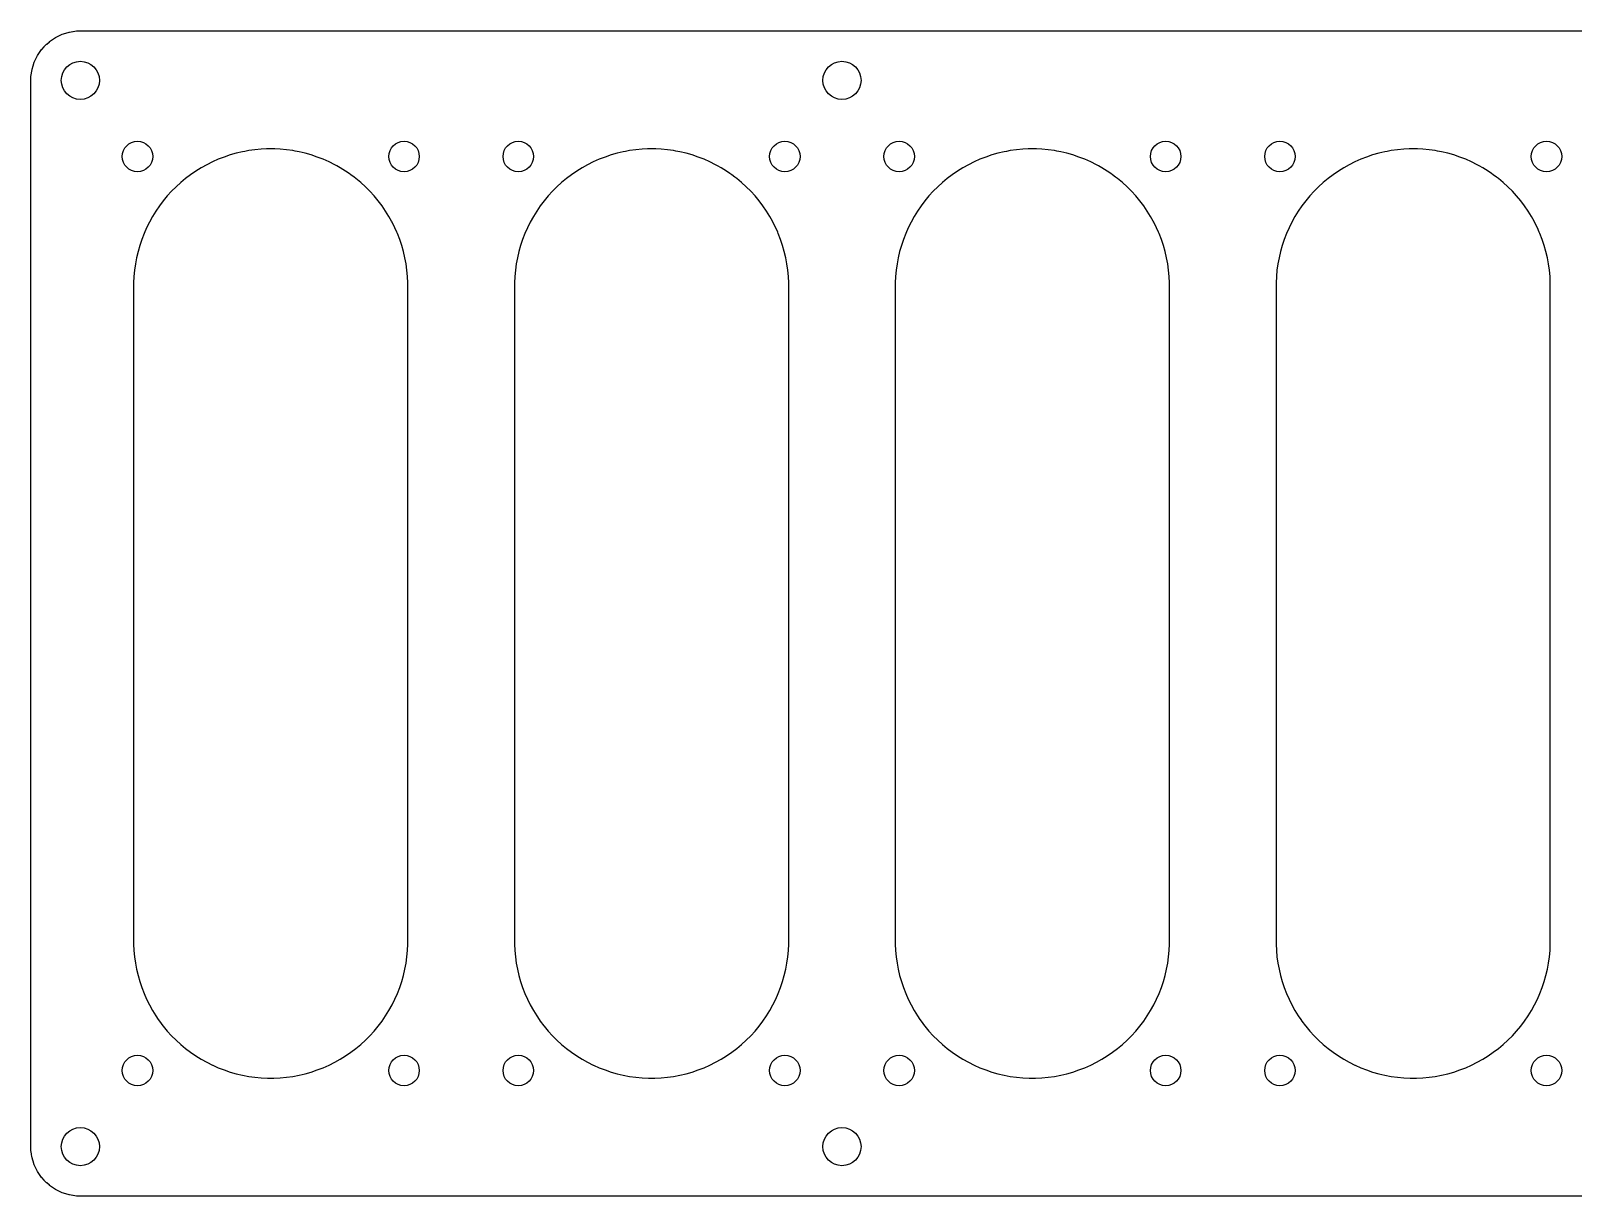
# Model space of a CAD drawing. Extents: x 19 to 831, y -326 to -174.
# Drawn here: x 18.5 to 221, y -326.5 to -173.5 of the extents above; entities that cross this region are included whole.
import ezdxf

# ---------------------------------------------------------------- set-up
doc = ezdxf.new("R2010")
doc.units = 0
doc.layers.add('BLACK', color=7, linetype='CONTINUOUS')

msp = doc.modelspace()

# ---------------------------------------------------------------- linework, layer by layer
at = {"layer": 'BLACK', "linetype": 'CONTINUOUS'}
for p, q in [((21.754352, -174.369099), (22.175866, -174.146323)), ((22.175866, -174.146323), (22.184209, -174.142304)), ((22.184209, -174.142304), (22.62123, -173.951633)), ((22.62123, -173.951633), (22.629832, -173.948258)), ((22.629832, -173.948258), (23.079874, -173.790782)), ((23.079874, -173.790782), (23.088704, -173.788058)), ((23.088704, -173.788058), (23.549251, -173.664654)), ((23.549251, -173.664654), (23.558291, -173.662592)), ((23.558291, -173.662592), (24.026756, -173.573953)), ((24.026756, -173.573953), (24.035894, -173.572576)), ((24.035894, -173.572576), (24.509695, -173.519191)), ((24.509695, -173.519191), (24.518915, -173.5185)), ((24.518915, -173.5185), (24.960526, -173.501977)), ((24.960526, -173.501977), (24.997676, -173.500587)), ((24.997676, -173.500587), (25.002312, -173.5005)), ((25.002312, -173.5005), (25.065892, -173.5005)), ((25.065892, -173.5005), (824.934108, -173.5005)), ((19.63261, -176.334975), (19.915742, -175.951345)), ((19.915742, -175.951345), (19.921508, -175.944116)), ((19.921508, -175.944116), (20.232511, -175.582724)), ((20.232511, -175.582724), (20.238805, -175.57594)), ((20.238805, -175.57594), (20.57594, -175.238805)), ((20.57594, -175.238805), (20.582724, -175.232511)), ((20.582724, -175.232511), (20.944116, -174.921508)), ((20.944116, -174.921508), (20.951345, -174.915742)), ((20.951345, -174.915742), (21.334975, -174.63261)), ((21.334975, -174.63261), (21.342618, -174.627399)), ((21.342618, -174.627399), (21.746334, -174.373728)), ((21.746334, -174.373728), (21.754352, -174.369099)), ((18.664655, -178.54925), (18.788058, -178.088704)), ((18.788058, -178.088704), (18.790782, -178.079874)), ((18.790782, -178.079874), (18.948258, -177.629832)), ((18.948258, -177.629832), (18.951633, -177.62123)), ((18.951633, -177.62123), (19.142304, -177.184209)), ((19.142304, -177.184209), (19.146326, -177.175861)), ((19.146326, -177.175861), (19.369099, -176.754352)), ((19.369099, -176.754352), (19.373732, -176.746328)), ((19.373732, -176.746328), (19.627399, -176.342618)), ((19.627399, -176.342618), (19.63261, -176.334975)), ((18.5005, -180.002311), (18.500587, -179.997675)), ((18.5005, -206.584118), (18.5005, -180.002311)), ((18.500587, -179.997675), (18.500738, -179.993634)), ((18.500738, -179.993634), (18.5185, -179.518915)), ((18.5185, -179.518915), (18.519191, -179.509695)), ((18.519191, -179.509695), (18.572576, -179.035894)), ((18.572576, -179.035894), (18.573953, -179.026756)), ((18.573953, -179.026756), (18.662592, -178.558289)), ((18.662592, -178.558289), (18.664655, -178.54925)), ((43.885283, -190.064793), (43.109649, -190.365275)), ((44.673911, -189.800472), (43.885283, -190.064793)), ((44.67394, -189.800463), (44.673911, -189.800472)), ((45.473927, -189.572847), (44.67394, -189.800463)), ((45.473934, -189.572845), (45.473927, -189.572847)), ((46.283593, -189.382415), (45.473934, -189.572845)), ((46.283607, -189.382412), (46.283593, -189.382415)), ((46.283613, -189.382411), (46.283607, -189.382412)), ((46.588625, -189.325394), (46.283613, -189.382411)), ((47.101223, -189.229573), (46.588625, -189.325394)), ((47.925001, -189.114661), (47.101223, -189.229573)), ((47.925022, -189.114659), (47.925001, -189.114661)), ((48.753239, -189.037913), (47.925022, -189.114659)), ((49.457134, -189.00537), (48.753239, -189.037913)), ((49.584115, -188.9995), (49.457134, -189.00537)), ((50.415885, -188.9995), (49.584115, -188.9995)), ((50.549681, -189.005685), (50.415885, -188.9995)), ((51.24676, -189.037913), (50.549681, -189.005685)), ((52.074977, -189.114659), (51.24676, -189.037913)), ((52.074998, -189.114661), (52.074977, -189.114659)), ((52.898776, -189.229573), (52.074998, -189.114661)), ((53.193203, -189.284611), (52.898776, -189.229573)), ((53.716387, -189.382411), (53.193203, -189.284611)), ((53.716396, -189.382413), (53.716387, -189.382411)), ((53.716406, -189.382415), (53.716396, -189.382413)), ((54.526065, -189.572845), (53.716406, -189.382415)), ((54.526072, -189.572847), (54.526065, -189.572845)), ((55.326059, -189.800463), (54.526072, -189.572847)), ((55.32607, -189.800466), (55.326059, -189.800463)), ((55.326079, -189.800469), (55.32607, -189.800466)), ((55.326087, -189.800471), (55.326079, -189.800469)), ((55.326088, -189.800472), (55.326087, -189.800471)), ((56.114716, -190.064793), (55.326088, -189.800472)), ((56.114721, -190.064795), (56.114716, -190.064793)), ((56.11473, -190.064798), (56.114721, -190.064795)), ((56.890332, -190.365268), (56.11473, -190.064798)), ((93.885283, -190.064793), (93.109649, -190.365275)), ((94.673911, -189.800472), (93.885283, -190.064793)), ((94.67394, -189.800463), (94.673911, -189.800472)), ((95.473927, -189.572847), (94.67394, -189.800463)), ((95.473934, -189.572845), (95.473927, -189.572847)), ((96.283593, -189.382415), (95.473934, -189.572845)), ((96.283607, -189.382412), (96.283593, -189.382415)), ((96.283613, -189.382411), (96.283607, -189.382412)), ((96.588625, -189.325394), (96.283613, -189.382411)), ((97.101223, -189.229573), (96.588625, -189.325394)), ((97.925001, -189.114661), (97.101223, -189.229573)), ((97.925022, -189.114659), (97.925001, -189.114661)), ((98.753239, -189.037913), (97.925022, -189.114659)), ((99.457134, -189.00537), (98.753239, -189.037913)), ((99.584115, -188.9995), (99.457134, -189.00537)), ((100.415885, -188.9995), (99.584115, -188.9995)), ((100.549681, -189.005685), (100.415885, -188.9995)), ((101.24676, -189.037913), (100.549681, -189.005685)), ((102.074977, -189.114659), (101.24676, -189.037913)), ((102.074998, -189.114661), (102.074977, -189.114659)), ((102.898776, -189.229573), (102.074998, -189.114661)), ((103.193203, -189.284611), (102.898776, -189.229573)), ((103.716387, -189.382411), (103.193203, -189.284611)), ((103.716396, -189.382413), (103.716387, -189.382411)), ((103.716406, -189.382415), (103.716396, -189.382413)), ((104.526065, -189.572845), (103.716406, -189.382415)), ((104.526072, -189.572847), (104.526065, -189.572845)), ((105.326059, -189.800463), (104.526072, -189.572847)), ((105.32607, -189.800466), (105.326059, -189.800463)), ((105.326079, -189.800469), (105.32607, -189.800466)), ((105.326087, -189.800471), (105.326079, -189.800469)), ((105.326088, -189.800472), (105.326087, -189.800471)), ((106.114716, -190.064793), (105.326088, -189.800472)), ((106.114721, -190.064795), (106.114716, -190.064793)), ((106.11473, -190.064798), (106.114721, -190.064795)), ((106.890332, -190.365268), (106.11473, -190.064798)), ((143.885283, -190.064793), (143.109649, -190.365275)), ((144.673911, -189.800472), (143.885283, -190.064793)), ((144.67394, -189.800463), (144.673911, -189.800472)), ((145.473927, -189.572847), (144.67394, -189.800463)), ((145.473934, -189.572845), (145.473927, -189.572847)), ((146.283593, -189.382415), (145.473934, -189.572845)), ((146.283607, -189.382412), (146.283593, -189.382415)), ((146.283613, -189.382411), (146.283607, -189.382412)), ((146.588625, -189.325394), (146.283613, -189.382411)), ((147.101223, -189.229573), (146.588625, -189.325394)), ((147.925001, -189.114661), (147.101223, -189.229573)), ((147.925022, -189.114659), (147.925001, -189.114661)), ((148.753239, -189.037913), (147.925022, -189.114659)), ((149.457134, -189.00537), (148.753239, -189.037913)), ((149.584115, -188.9995), (149.457134, -189.00537)), ((150.415885, -188.9995), (149.584115, -188.9995)), ((150.549681, -189.005685), (150.415885, -188.9995)), ((151.24676, -189.037913), (150.549681, -189.005685)), ((152.074977, -189.114659), (151.24676, -189.037913)), ((152.074998, -189.114661), (152.074977, -189.114659)), ((152.898776, -189.229573), (152.074998, -189.114661)), ((153.193203, -189.284611), (152.898776, -189.229573)), ((153.716387, -189.382411), (153.193203, -189.284611)), ((153.716396, -189.382413), (153.716387, -189.382411)), ((153.716406, -189.382415), (153.716396, -189.382413)), ((154.526065, -189.572845), (153.716406, -189.382415)), ((154.526072, -189.572847), (154.526065, -189.572845)), ((155.326059, -189.800463), (154.526072, -189.572847)), ((155.32607, -189.800466), (155.326059, -189.800463)), ((155.326079, -189.800469), (155.32607, -189.800466)), ((155.326087, -189.800471), (155.326079, -189.800469)), ((155.326088, -189.800472), (155.326087, -189.800471)), ((156.114716, -190.064793), (155.326088, -189.800472)), ((156.114721, -190.064795), (156.114716, -190.064793)), ((156.11473, -190.064798), (156.114721, -190.064795)), ((156.890332, -190.365268), (156.11473, -190.064798)), ((193.885283, -190.064793), (193.109649, -190.365275)), ((194.673911, -189.800472), (193.885283, -190.064793)), ((194.67394, -189.800463), (194.673911, -189.800472)), ((195.473927, -189.572847), (194.67394, -189.800463)), ((195.473934, -189.572845), (195.473927, -189.572847)), ((196.283593, -189.382415), (195.473934, -189.572845)), ((196.283607, -189.382412), (196.283593, -189.382415)), ((196.283613, -189.382411), (196.283607, -189.382412)), ((196.588625, -189.325394), (196.283613, -189.382411)), ((197.101223, -189.229573), (196.588625, -189.325394)), ((197.925001, -189.114661), (197.101223, -189.229573)), ((197.925022, -189.114659), (197.925001, -189.114661)), ((198.753239, -189.037913), (197.925022, -189.114659)), ((199.457134, -189.00537), (198.753239, -189.037913)), ((199.584115, -188.9995), (199.457134, -189.00537)), ((200.415885, -188.9995), (199.584115, -188.9995)), ((200.549681, -189.005685), (200.415885, -188.9995)), ((201.24676, -189.037913), (200.549681, -189.005685)), ((202.074977, -189.114659), (201.24676, -189.037913)), ((202.074998, -189.114661), (202.074977, -189.114659)), ((202.898776, -189.229573), (202.074998, -189.114661)), ((203.193203, -189.284611), (202.898776, -189.229573)), ((203.716387, -189.382411), (203.193203, -189.284611)), ((203.716396, -189.382413), (203.716387, -189.382411)), ((203.716406, -189.382415), (203.716396, -189.382413)), ((204.526065, -189.572845), (203.716406, -189.382415)), ((204.526072, -189.572847), (204.526065, -189.572845)), ((205.326059, -189.800463), (204.526072, -189.572847)), ((205.32607, -189.800466), (205.326059, -189.800463)), ((205.326079, -189.800469), (205.32607, -189.800466)), ((205.326087, -189.800471), (205.326079, -189.800469)), ((205.326088, -189.800472), (205.326087, -189.800471)), ((206.114716, -190.064793), (205.326088, -189.800472)), ((206.114721, -190.064795), (206.114716, -190.064793)), ((206.11473, -190.064798), (206.114721, -190.064795)), ((206.890332, -190.365268), (206.11473, -190.064798)), ((40.170368, -191.914599), (39.484155, -192.384665)), ((40.877538, -191.476738), (40.170368, -191.914599)), ((40.87756, -191.476725), (40.877538, -191.476738)), ((41.604186, -191.071997), (40.87756, -191.476725)), ((41.604223, -191.071977), (41.604186, -191.071997)), ((42.348767, -190.701238), (41.604223, -191.071977)), ((43.109649, -190.365275), (42.348767, -190.701238)), ((56.89035, -190.365275), (56.890332, -190.365268)), ((57.651232, -190.701238), (56.89035, -190.365275)), ((58.395776, -191.071977), (57.651232, -190.701238)), ((58.395813, -191.071997), (58.395776, -191.071977)), ((58.658314, -191.218209), (58.395813, -191.071997)), ((59.12245, -191.476731), (58.658314, -191.218209)), ((59.829635, -191.914601), (59.12245, -191.476731)), ((60.287106, -192.227976), (59.829635, -191.914601)), ((60.515844, -192.384665), (60.287106, -192.227976)), ((90.170368, -191.914599), (89.484155, -192.384665)), ((90.877538, -191.476738), (90.170368, -191.914599)), ((90.87756, -191.476725), (90.877538, -191.476738)), ((91.604186, -191.071997), (90.87756, -191.476725)), ((91.604223, -191.071977), (91.604186, -191.071997)), ((92.348767, -190.701238), (91.604223, -191.071977)), ((93.109649, -190.365275), (92.348767, -190.701238)), ((106.89035, -190.365275), (106.890332, -190.365268)), ((107.651232, -190.701238), (106.89035, -190.365275)), ((108.395776, -191.071977), (107.651232, -190.701238)), ((108.395813, -191.071997), (108.395776, -191.071977)), ((108.658314, -191.218209), (108.395813, -191.071997)), ((109.12245, -191.476731), (108.658314, -191.218209)), ((109.829635, -191.914601), (109.12245, -191.476731)), ((110.287106, -192.227976), (109.829635, -191.914601)), ((110.515844, -192.384665), (110.287106, -192.227976)), ((140.170368, -191.914599), (139.484155, -192.384665)), ((140.877538, -191.476738), (140.170368, -191.914599)), ((140.87756, -191.476725), (140.877538, -191.476738)), ((141.604186, -191.071997), (140.87756, -191.476725)), ((141.604223, -191.071977), (141.604186, -191.071997)), ((142.348767, -190.701238), (141.604223, -191.071977)), ((143.109649, -190.365275), (142.348767, -190.701238)), ((156.89035, -190.365275), (156.890332, -190.365268)), ((157.651232, -190.701238), (156.89035, -190.365275)), ((158.395776, -191.071977), (157.651232, -190.701238)), ((158.395813, -191.071997), (158.395776, -191.071977)), ((158.658314, -191.218209), (158.395813, -191.071997)), ((159.12245, -191.476731), (158.658314, -191.218209)), ((159.829635, -191.914601), (159.12245, -191.476731)), ((160.287106, -192.227976), (159.829635, -191.914601)), ((160.515844, -192.384665), (160.287106, -192.227976)), ((190.170368, -191.914599), (189.484155, -192.384665)), ((190.877538, -191.476738), (190.170368, -191.914599)), ((190.87756, -191.476725), (190.877538, -191.476738)), ((191.604186, -191.071997), (190.87756, -191.476725)), ((191.604223, -191.071977), (191.604186, -191.071997)), ((192.348767, -190.701238), (191.604223, -191.071977)), ((193.109649, -190.365275), (192.348767, -190.701238)), ((206.89035, -190.365275), (206.890332, -190.365268)), ((207.651232, -190.701238), (206.89035, -190.365275)), ((208.395776, -191.071977), (207.651232, -190.701238)), ((208.395813, -191.071997), (208.395776, -191.071977)), ((208.658314, -191.218209), (208.395813, -191.071997)), ((209.12245, -191.476731), (208.658314, -191.218209)), ((209.829635, -191.914601), (209.12245, -191.476731)), ((210.287106, -192.227976), (209.829635, -191.914601)), ((210.515844, -192.384665), (210.287106, -192.227976)), ((37.565778, -193.977669), (36.977669, -194.565778)), ((37.565829, -193.97762), (37.565778, -193.977669)), ((38.180471, -193.4173), (37.565829, -193.97762)), ((38.180486, -193.417288), (38.180471, -193.4173)), ((38.820374, -192.885931), (38.180486, -193.417288)), ((38.820416, -192.885898), (38.820374, -192.885931)), ((39.484155, -192.384665), (38.820416, -192.885898)), ((60.932237, -192.699111), (60.515844, -192.384665)), ((61.179608, -192.885917), (60.932237, -192.699111)), ((61.819516, -193.41729), (61.179608, -192.885917)), ((61.819528, -193.4173), (61.819516, -193.41729)), ((62.43417, -193.97762), (61.819528, -193.4173)), ((62.434185, -193.977634), (62.43417, -193.97762)), ((62.434201, -193.977649), (62.434185, -193.977634)), ((63.022351, -194.565799), (62.434201, -193.977649)), ((87.565778, -193.977669), (86.977669, -194.565778)), ((87.565829, -193.97762), (87.565778, -193.977669)), ((88.180471, -193.4173), (87.565829, -193.97762)), ((88.180486, -193.417288), (88.180471, -193.4173)), ((88.820374, -192.885931), (88.180486, -193.417288)), ((88.820416, -192.885898), (88.820374, -192.885931)), ((89.484155, -192.384665), (88.820416, -192.885898)), ((110.932237, -192.699111), (110.515844, -192.384665)), ((111.179608, -192.885917), (110.932237, -192.699111)), ((111.819516, -193.41729), (111.179608, -192.885917)), ((111.819528, -193.4173), (111.819516, -193.41729)), ((112.43417, -193.97762), (111.819528, -193.4173)), ((112.434185, -193.977634), (112.43417, -193.97762)), ((112.434201, -193.977649), (112.434185, -193.977634)), ((113.022351, -194.565799), (112.434201, -193.977649)), ((137.565778, -193.977669), (136.977669, -194.565778)), ((137.565829, -193.97762), (137.565778, -193.977669)), ((138.180471, -193.4173), (137.565829, -193.97762)), ((138.180486, -193.417288), (138.180471, -193.4173)), ((138.820374, -192.885931), (138.180486, -193.417288)), ((138.820416, -192.885898), (138.820374, -192.885931)), ((139.484155, -192.384665), (138.820416, -192.885898)), ((160.932237, -192.699111), (160.515844, -192.384665)), ((161.179608, -192.885917), (160.932237, -192.699111)), ((161.819516, -193.41729), (161.179608, -192.885917)), ((161.819528, -193.4173), (161.819516, -193.41729)), ((162.43417, -193.97762), (161.819528, -193.4173)), ((162.434185, -193.977634), (162.43417, -193.97762)), ((162.434201, -193.977649), (162.434185, -193.977634)), ((163.022351, -194.565799), (162.434201, -193.977649)), ((187.565778, -193.977669), (186.977669, -194.565778)), ((187.565829, -193.97762), (187.565778, -193.977669)), ((188.180471, -193.4173), (187.565829, -193.97762)), ((188.180486, -193.417288), (188.180471, -193.4173)), ((188.820374, -192.885931), (188.180486, -193.417288)), ((188.820416, -192.885898), (188.820374, -192.885931)), ((189.484155, -192.384665), (188.820416, -192.885898)), ((210.932237, -192.699111), (210.515844, -192.384665)), ((211.179608, -192.885917), (210.932237, -192.699111)), ((211.819516, -193.41729), (211.179608, -192.885917)), ((211.819528, -193.4173), (211.819516, -193.41729)), ((212.43417, -193.97762), (211.819528, -193.4173)), ((212.434185, -193.977634), (212.43417, -193.97762)), ((212.434201, -193.977649), (212.434185, -193.977634)), ((213.022351, -194.565799), (212.434201, -193.977649)), ((35.885898, -195.820416), (35.384665, -196.484155)), ((35.885931, -195.820374), (35.885898, -195.820416)), ((36.417288, -195.180486), (35.885931, -195.820374)), ((36.4173, -195.180471), (36.417288, -195.180486)), ((36.97762, -194.565829), (36.4173, -195.180471)), ((36.977669, -194.565778), (36.97762, -194.565829)), ((63.022366, -194.565815), (63.022351, -194.565799)), ((63.022379, -194.565829), (63.022366, -194.565815)), ((63.582699, -195.180471), (63.022379, -194.565829)), ((63.582705, -195.180478), (63.582699, -195.180471)), ((63.58271, -195.180484), (63.582705, -195.180478)), ((64.114083, -195.820392), (63.58271, -195.180484)), ((64.615336, -196.484158), (64.114083, -195.820392)), ((85.885898, -195.820416), (85.384665, -196.484155)), ((85.885931, -195.820374), (85.885898, -195.820416)), ((86.417288, -195.180486), (85.885931, -195.820374)), ((86.4173, -195.180471), (86.417288, -195.180486)), ((86.97762, -194.565829), (86.4173, -195.180471)), ((86.977669, -194.565778), (86.97762, -194.565829)), ((113.022366, -194.565815), (113.022351, -194.565799)), ((113.022379, -194.565829), (113.022366, -194.565815)), ((113.582699, -195.180471), (113.022379, -194.565829)), ((113.582705, -195.180478), (113.582699, -195.180471)), ((113.58271, -195.180484), (113.582705, -195.180478)), ((114.114083, -195.820392), (113.58271, -195.180484)), ((114.615336, -196.484158), (114.114083, -195.820392)), ((135.885898, -195.820416), (135.384665, -196.484155)), ((135.885931, -195.820374), (135.885898, -195.820416)), ((136.417288, -195.180486), (135.885931, -195.820374)), ((136.4173, -195.180471), (136.417288, -195.180486)), ((136.97762, -194.565829), (136.4173, -195.180471)), ((136.977669, -194.565778), (136.97762, -194.565829)), ((163.022366, -194.565815), (163.022351, -194.565799)), ((163.022379, -194.565829), (163.022366, -194.565815)), ((163.582699, -195.180471), (163.022379, -194.565829)), ((163.582705, -195.180478), (163.582699, -195.180471)), ((163.58271, -195.180484), (163.582705, -195.180478)), ((164.114083, -195.820392), (163.58271, -195.180484)), ((164.615336, -196.484158), (164.114083, -195.820392)), ((185.885898, -195.820416), (185.384665, -196.484155)), ((185.885931, -195.820374), (185.885898, -195.820416)), ((186.417288, -195.180486), (185.885931, -195.820374)), ((186.4173, -195.180471), (186.417288, -195.180486)), ((186.97762, -194.565829), (186.4173, -195.180471)), ((186.977669, -194.565778), (186.97762, -194.565829)), ((213.022366, -194.565815), (213.022351, -194.565799)), ((213.022379, -194.565829), (213.022366, -194.565815)), ((213.582699, -195.180471), (213.022379, -194.565829)), ((213.582705, -195.180478), (213.582699, -195.180471)), ((213.58271, -195.180484), (213.582705, -195.180478)), ((214.114083, -195.820392), (213.58271, -195.180484)), ((214.615336, -196.484158), (214.114083, -195.820392)), ((34.476725, -197.87756), (34.071997, -198.604186)), ((34.476738, -197.877538), (34.476725, -197.87756)), ((34.914599, -197.170368), (34.476738, -197.877538)), ((35.384665, -196.484155), (34.914599, -197.170368)), ((65.085399, -197.170365), (64.615336, -196.484158)), ((65.523269, -197.87755), (65.085399, -197.170365)), ((65.87011, -198.50025), (65.523269, -197.87755)), ((84.476725, -197.87756), (84.071997, -198.604186)), ((84.476738, -197.877538), (84.476725, -197.87756)), ((84.914599, -197.170368), (84.476738, -197.877538)), ((85.384665, -196.484155), (84.914599, -197.170368)), ((115.085399, -197.170365), (114.615336, -196.484158)), ((115.523269, -197.87755), (115.085399, -197.170365)), ((115.87011, -198.50025), (115.523269, -197.87755)), ((134.476725, -197.87756), (134.071997, -198.604186)), ((134.476738, -197.877538), (134.476725, -197.87756)), ((134.914599, -197.170368), (134.476738, -197.877538)), ((135.384665, -196.484155), (134.914599, -197.170368)), ((165.085399, -197.170365), (164.615336, -196.484158)), ((165.523269, -197.87755), (165.085399, -197.170365)), ((165.87011, -198.50025), (165.523269, -197.87755)), ((184.476725, -197.87756), (184.071997, -198.604186)), ((184.476738, -197.877538), (184.476725, -197.87756)), ((184.914599, -197.170368), (184.476738, -197.877538)), ((185.384665, -196.484155), (184.914599, -197.170368)), ((215.085399, -197.170365), (214.615336, -196.484158)), ((215.523269, -197.87755), (215.085399, -197.170365)), ((215.87011, -198.50025), (215.523269, -197.87755)), ((33.365275, -200.109649), (33.064793, -200.885283)), ((33.701238, -199.348767), (33.365275, -200.109649)), ((34.071977, -198.604223), (33.701238, -199.348767)), ((34.071997, -198.604186), (34.071977, -198.604223)), ((65.928002, -198.604186), (65.87011, -198.50025)), ((65.928022, -198.604223), (65.928002, -198.604186)), ((66.298761, -199.348767), (65.928022, -198.604223)), ((66.559, -199.938152), (66.298761, -199.348767)), ((66.634732, -200.109668), (66.559, -199.938152)), ((66.935202, -200.88527), (66.634732, -200.109668)), ((83.365275, -200.109649), (83.064793, -200.885283)), ((83.701238, -199.348767), (83.365275, -200.109649)), ((84.071977, -198.604223), (83.701238, -199.348767)), ((84.071997, -198.604186), (84.071977, -198.604223)), ((115.928002, -198.604186), (115.87011, -198.50025)), ((115.928022, -198.604223), (115.928002, -198.604186)), ((116.298761, -199.348767), (115.928022, -198.604223)), ((116.559, -199.938152), (116.298761, -199.348767)), ((116.634732, -200.109668), (116.559, -199.938152)), ((116.935202, -200.88527), (116.634732, -200.109668)), ((133.365275, -200.109649), (133.064793, -200.885283)), ((133.701238, -199.348767), (133.365275, -200.109649)), ((134.071977, -198.604223), (133.701238, -199.348767)), ((134.071997, -198.604186), (134.071977, -198.604223)), ((165.928002, -198.604186), (165.87011, -198.50025)), ((165.928022, -198.604223), (165.928002, -198.604186)), ((166.298761, -199.348767), (165.928022, -198.604223)), ((166.559, -199.938152), (166.298761, -199.348767)), ((166.634732, -200.109668), (166.559, -199.938152)), ((166.935202, -200.88527), (166.634732, -200.109668)), ((183.365275, -200.109649), (183.064793, -200.885283)), ((183.701238, -199.348767), (183.365275, -200.109649)), ((184.071977, -198.604223), (183.701238, -199.348767)), ((184.071997, -198.604186), (184.071977, -198.604223)), ((215.928002, -198.604186), (215.87011, -198.50025)), ((215.928022, -198.604223), (215.928002, -198.604186)), ((216.298761, -199.348767), (215.928022, -198.604223)), ((216.559, -199.938152), (216.298761, -199.348767)), ((216.634732, -200.109668), (216.559, -199.938152)), ((216.935202, -200.88527), (216.634732, -200.109668)), ((32.572845, -202.473934), (32.382415, -203.283593)), ((32.572847, -202.473927), (32.572845, -202.473934)), ((32.800463, -201.67394), (32.572847, -202.473927)), ((32.800472, -201.673911), (32.800463, -201.67394)), ((33.064793, -200.885283), (32.800472, -201.673911)), ((67.199531, -201.673921), (66.935202, -200.88527)), ((67.427155, -202.473938), (67.199531, -201.673921)), ((67.617589, -203.283613), (67.427155, -202.473938)), ((82.572845, -202.473934), (82.382415, -203.283593)), ((82.572847, -202.473927), (82.572845, -202.473934)), ((82.800463, -201.67394), (82.572847, -202.473927)), ((82.800472, -201.673911), (82.800463, -201.67394)), ((83.064793, -200.885283), (82.800472, -201.673911)), ((117.199531, -201.673921), (116.935202, -200.88527)), ((117.427155, -202.473938), (117.199531, -201.673921)), ((117.617589, -203.283613), (117.427155, -202.473938)), ((132.572845, -202.473934), (132.382415, -203.283593)), ((132.572847, -202.473927), (132.572845, -202.473934)), ((132.800463, -201.67394), (132.572847, -202.473927)), ((132.800472, -201.673911), (132.800463, -201.67394)), ((133.064793, -200.885283), (132.800472, -201.673911)), ((167.199531, -201.673921), (166.935202, -200.88527)), ((167.427155, -202.473938), (167.199531, -201.673921)), ((167.617589, -203.283613), (167.427155, -202.473938)), ((182.572845, -202.473934), (182.382415, -203.283593)), ((182.572847, -202.473927), (182.572845, -202.473934)), ((182.800463, -201.67394), (182.572847, -202.473927)), ((182.800472, -201.673911), (182.800463, -201.67394)), ((183.064793, -200.885283), (182.800472, -201.673911)), ((217.199531, -201.673921), (216.935202, -200.88527)), ((217.427155, -202.473938), (217.199531, -201.673921)), ((217.617589, -203.283613), (217.427155, -202.473938)), ((32.229573, -204.101223), (32.114661, -204.925001)), ((32.382415, -203.283593), (32.229573, -204.101223)), ((67.770426, -204.10122), (67.617589, -203.283613)), ((67.88534, -204.925013), (67.770426, -204.10122)), ((82.229573, -204.101223), (82.114661, -204.925001)), ((82.382415, -203.283593), (82.229573, -204.101223)), ((117.770426, -204.10122), (117.617589, -203.283613)), ((117.88534, -204.925013), (117.770426, -204.10122)), ((132.229573, -204.101223), (132.114661, -204.925001)), ((132.382415, -203.283593), (132.229573, -204.101223)), ((167.770426, -204.10122), (167.617589, -203.283613)), ((167.88534, -204.925013), (167.770426, -204.10122)), ((182.229573, -204.101223), (182.114661, -204.925001)), ((182.382415, -203.283593), (182.229573, -204.101223)), ((217.770426, -204.10122), (217.617589, -203.283613)), ((217.88534, -204.925013), (217.770426, -204.10122)), ((32.037913, -205.753239), (31.9995, -206.584118)), ((32.114659, -204.925022), (32.037913, -205.753239)), ((32.114661, -204.925001), (32.114659, -204.925022)), ((67.962086, -205.753234), (67.88534, -204.925013)), ((68.0005, -206.584115), (67.962086, -205.753234)), ((82.037913, -205.753239), (81.9995, -206.584118)), ((82.114659, -204.925022), (82.037913, -205.753239)), ((82.114661, -204.925001), (82.114659, -204.925022)), ((117.962086, -205.753234), (117.88534, -204.925013)), ((118.0005, -206.584115), (117.962086, -205.753234)), ((132.037913, -205.753239), (131.9995, -206.584118)), ((132.114659, -204.925022), (132.037913, -205.753239)), ((132.114661, -204.925001), (132.114659, -204.925022)), ((167.962086, -205.753234), (167.88534, -204.925013)), ((168.0005, -206.584115), (167.962086, -205.753234)), ((182.037913, -205.753239), (181.9995, -206.584118)), ((182.114659, -204.925022), (182.037913, -205.753239)), ((182.114661, -204.925001), (182.114659, -204.925022)), ((217.962086, -205.753234), (217.88534, -204.925013)), ((218.0005, -206.584115), (217.962086, -205.753234)), ((18.5005, -319.997688), (18.5005, -206.584118)), ((31.9995, -206.584118), (31.9995, -293.415881)), ((68.0005, -206.584118), (68.0005, -206.584115)), ((68.0005, -206.934108), (68.0005, -206.584118)), ((68.0005, -244.934108), (68.0005, -206.934108)), ((81.9995, -206.584118), (81.9995, -293.415881)), ((118.0005, -206.584118), (118.0005, -206.584115)), ((118.0005, -206.934108), (118.0005, -206.584118)), ((118.0005, -244.934108), (118.0005, -206.934108)), ((131.9995, -206.584118), (131.9995, -293.415881)), ((168.0005, -206.584118), (168.0005, -206.584115)), ((168.0005, -206.934108), (168.0005, -206.584118)), ((168.0005, -244.934108), (168.0005, -206.934108)), ((181.9995, -206.584118), (181.9995, -293.415881)), ((218.0005, -206.584118), (218.0005, -206.584115)), ((218.0005, -206.934108), (218.0005, -206.584118)), ((218.0005, -244.934108), (218.0005, -206.934108)), ((68.0005, -292.934108), (68.0005, -244.934108)), ((118.0005, -292.934108), (118.0005, -244.934108)), ((168.0005, -292.934108), (168.0005, -244.934108)), ((218.0005, -292.934108), (218.0005, -244.934108)), ((31.9995, -293.415881), (32.037913, -294.24676)), ((67.962086, -294.246766), (68.0005, -293.415885)), ((68.0005, -293), (68.0005, -292.934108)), ((68.0005, -293.415885), (68.0005, -293)), ((81.9995, -293.415881), (82.037913, -294.24676)), ((117.962086, -294.246766), (118.0005, -293.415885)), ((118.0005, -293), (118.0005, -292.934108)), ((118.0005, -293.415885), (118.0005, -293)), ((131.9995, -293.415881), (132.037913, -294.24676)), ((167.962086, -294.246766), (168.0005, -293.415885)), ((168.0005, -293), (168.0005, -292.934108)), ((168.0005, -293.415885), (168.0005, -293)), ((181.9995, -293.415881), (182.037913, -294.24676)), ((217.962086, -294.246766), (218.0005, -293.415885)), ((218.0005, -293), (218.0005, -292.934108)), ((218.0005, -293.415885), (218.0005, -293)), ((32.037913, -294.24676), (32.114659, -295.074977)), ((32.114659, -295.074977), (32.114661, -295.074998)), ((32.114661, -295.074998), (32.229573, -295.898776)), ((67.770426, -295.89878), (67.88534, -295.074987)), ((67.88534, -295.074987), (67.962086, -294.246766)), ((82.037913, -294.24676), (82.114659, -295.074977)), ((82.114659, -295.074977), (82.114661, -295.074998)), ((82.114661, -295.074998), (82.229573, -295.898776)), ((117.770426, -295.89878), (117.88534, -295.074987)), ((117.88534, -295.074987), (117.962086, -294.246766)), ((132.037913, -294.24676), (132.114659, -295.074977)), ((132.114659, -295.074977), (132.114661, -295.074998)), ((132.114661, -295.074998), (132.229573, -295.898776)), ((167.770426, -295.89878), (167.88534, -295.074987)), ((167.88534, -295.074987), (167.962086, -294.246766)), ((182.037913, -294.24676), (182.114659, -295.074977)), ((182.114659, -295.074977), (182.114661, -295.074998)), ((182.114661, -295.074998), (182.229573, -295.898776)), ((217.770426, -295.89878), (217.88534, -295.074987)), ((217.88534, -295.074987), (217.962086, -294.246766)), ((32.229573, -295.898776), (32.382415, -296.716406)), ((32.382415, -296.716406), (32.572845, -297.526065)), ((32.572845, -297.526065), (32.572847, -297.526072)), ((32.572847, -297.526072), (32.800463, -298.326059)), ((67.199531, -298.326079), (67.427155, -297.526062)), ((67.427155, -297.526062), (67.617589, -296.716387)), ((67.617589, -296.716387), (67.770426, -295.89878)), ((82.229573, -295.898776), (82.382415, -296.716406)), ((82.382415, -296.716406), (82.572845, -297.526065)), ((82.572845, -297.526065), (82.572847, -297.526072)), ((82.572847, -297.526072), (82.800463, -298.326059)), ((117.199531, -298.326079), (117.427155, -297.526062)), ((117.427155, -297.526062), (117.617589, -296.716387)), ((117.617589, -296.716387), (117.770426, -295.89878)), ((132.229573, -295.898776), (132.382415, -296.716406)), ((132.382415, -296.716406), (132.572845, -297.526065)), ((132.572845, -297.526065), (132.572847, -297.526072)), ((132.572847, -297.526072), (132.800463, -298.326059)), ((167.199531, -298.326079), (167.427155, -297.526062)), ((167.427155, -297.526062), (167.617589, -296.716387)), ((167.617589, -296.716387), (167.770426, -295.89878)), ((182.229573, -295.898776), (182.382415, -296.716406)), ((182.382415, -296.716406), (182.572845, -297.526065)), ((182.572845, -297.526065), (182.572847, -297.526072)), ((182.572847, -297.526072), (182.800463, -298.326059)), ((217.199531, -298.326079), (217.427155, -297.526062)), ((217.427155, -297.526062), (217.617589, -296.716387)), ((217.617589, -296.716387), (217.770426, -295.89878)), ((32.800463, -298.326059), (32.800472, -298.326088)), ((32.800472, -298.326088), (33.064793, -299.114716)), ((33.064793, -299.114716), (33.365275, -299.89035)), ((66.634732, -299.890332), (66.935202, -299.11473)), ((66.935202, -299.11473), (67.199531, -298.326079)), ((82.800463, -298.326059), (82.800472, -298.326088)), ((82.800472, -298.326088), (83.064793, -299.114716)), ((83.064793, -299.114716), (83.365275, -299.89035)), ((116.634732, -299.890332), (116.935202, -299.11473)), ((116.935202, -299.11473), (117.199531, -298.326079)), ((132.800463, -298.326059), (132.800472, -298.326088)), ((132.800472, -298.326088), (133.064793, -299.114716)), ((133.064793, -299.114716), (133.365275, -299.89035)), ((166.634732, -299.890332), (166.935202, -299.11473)), ((166.935202, -299.11473), (167.199531, -298.326079)), ((182.800463, -298.326059), (182.800472, -298.326088)), ((182.800472, -298.326088), (183.064793, -299.114716)), ((183.064793, -299.114716), (183.365275, -299.89035)), ((216.634732, -299.890332), (216.935202, -299.11473)), ((216.935202, -299.11473), (217.199531, -298.326079)), ((33.365275, -299.89035), (33.701238, -300.651232)), ((33.701238, -300.651232), (34.071977, -301.395776)), ((34.071977, -301.395776), (34.071989, -301.395798)), ((34.071989, -301.395798), (34.476731, -302.12245)), ((65.523269, -302.12245), (65.928011, -301.395798)), ((65.928011, -301.395798), (66.298763, -300.651229)), ((66.298763, -300.651229), (66.634732, -299.890332)), ((83.365275, -299.89035), (83.701238, -300.651232)), ((83.701238, -300.651232), (84.071977, -301.395776)), ((84.071977, -301.395776), (84.071989, -301.395798)), ((84.071989, -301.395798), (84.476731, -302.12245)), ((115.523269, -302.12245), (115.928011, -301.395798)), ((115.928011, -301.395798), (116.298763, -300.651229)), ((116.298763, -300.651229), (116.634732, -299.890332)), ((133.365275, -299.89035), (133.701238, -300.651232)), ((133.701238, -300.651232), (134.071977, -301.395776)), ((134.071977, -301.395776), (134.071989, -301.395798)), ((134.071989, -301.395798), (134.476731, -302.12245)), ((165.523269, -302.12245), (165.928011, -301.395798)), ((165.928011, -301.395798), (166.298763, -300.651229)), ((166.298763, -300.651229), (166.634732, -299.890332)), ((183.365275, -299.89035), (183.701238, -300.651232)), ((183.701238, -300.651232), (184.071977, -301.395776)), ((184.071977, -301.395776), (184.071989, -301.395798)), ((184.071989, -301.395798), (184.476731, -302.12245)), ((215.523269, -302.12245), (215.928011, -301.395798)), ((215.928011, -301.395798), (216.298763, -300.651229)), ((216.298763, -300.651229), (216.634732, -299.890332)), ((34.476731, -302.12245), (34.914601, -302.829635)), ((34.914601, -302.829635), (35.227976, -303.287106)), ((35.227976, -303.287106), (35.384665, -303.515844)), ((35.384665, -303.515844), (35.850195, -304.132305)), ((64.114083, -304.179608), (64.615336, -303.515842)), ((64.615336, -303.515842), (65.085399, -302.829635)), ((65.085399, -302.829635), (65.523269, -302.12245)), ((84.476731, -302.12245), (84.914601, -302.829635)), ((84.914601, -302.829635), (85.227976, -303.287106)), ((85.227976, -303.287106), (85.384665, -303.515844)), ((85.384665, -303.515844), (85.850195, -304.132305)), ((114.114083, -304.179608), (114.615336, -303.515842)), ((114.615336, -303.515842), (115.085399, -302.829635)), ((115.085399, -302.829635), (115.523269, -302.12245)), ((134.476731, -302.12245), (134.914601, -302.829635)), ((134.914601, -302.829635), (135.227976, -303.287106)), ((135.227976, -303.287106), (135.384665, -303.515844)), ((135.384665, -303.515844), (135.850195, -304.132305)), ((164.114083, -304.179608), (164.615336, -303.515842)), ((164.615336, -303.515842), (165.085399, -302.829635)), ((165.085399, -302.829635), (165.523269, -302.12245)), ((184.476731, -302.12245), (184.914601, -302.829635)), ((184.914601, -302.829635), (185.227976, -303.287106)), ((185.227976, -303.287106), (185.384665, -303.515844)), ((185.384665, -303.515844), (185.850195, -304.132305)), ((214.114083, -304.179608), (214.615336, -303.515842)), ((214.615336, -303.515842), (215.085399, -302.829635)), ((215.085399, -302.829635), (215.523269, -302.12245)), ((35.850195, -304.132305), (35.885917, -304.179608)), ((35.885917, -304.179608), (35.885928, -304.179622)), ((35.885928, -304.179622), (35.885931, -304.179625)), ((35.885931, -304.179625), (36.417288, -304.819513)), ((36.417288, -304.819513), (36.4173, -304.819528)), ((36.4173, -304.819528), (36.97762, -305.43417)), ((36.97762, -305.43417), (36.977634, -305.434185)), ((36.977634, -305.434185), (36.977649, -305.434201)), ((36.977649, -305.434201), (37.565799, -306.022351)), ((62.434201, -306.022351), (63.022351, -305.434201)), ((63.022351, -305.434201), (63.58271, -304.819516)), ((63.58271, -304.819516), (64.114083, -304.179608)), ((85.850195, -304.132305), (85.885917, -304.179608)), ((85.885917, -304.179608), (85.885928, -304.179622)), ((85.885928, -304.179622), (85.885931, -304.179625)), ((85.885931, -304.179625), (86.417288, -304.819513)), ((86.417288, -304.819513), (86.4173, -304.819528)), ((86.4173, -304.819528), (86.97762, -305.43417)), ((86.97762, -305.43417), (86.977634, -305.434185)), ((86.977634, -305.434185), (86.977649, -305.434201)), ((86.977649, -305.434201), (87.565799, -306.022351)), ((112.434201, -306.022351), (113.022351, -305.434201)), ((113.022351, -305.434201), (113.58271, -304.819516)), ((113.58271, -304.819516), (114.114083, -304.179608)), ((135.850195, -304.132305), (135.885917, -304.179608)), ((135.885917, -304.179608), (135.885928, -304.179622)), ((135.885928, -304.179622), (135.885931, -304.179625)), ((135.885931, -304.179625), (136.417288, -304.819513)), ((136.417288, -304.819513), (136.4173, -304.819528)), ((136.4173, -304.819528), (136.97762, -305.43417)), ((136.97762, -305.43417), (136.977634, -305.434185)), ((136.977634, -305.434185), (136.977649, -305.434201)), ((136.977649, -305.434201), (137.565799, -306.022351)), ((162.434201, -306.022351), (163.022351, -305.434201)), ((163.022351, -305.434201), (163.58271, -304.819516)), ((163.58271, -304.819516), (164.114083, -304.179608)), ((185.850195, -304.132305), (185.885917, -304.179608)), ((185.885917, -304.179608), (185.885928, -304.179622)), ((185.885928, -304.179622), (185.885931, -304.179625)), ((185.885931, -304.179625), (186.417288, -304.819513)), ((186.417288, -304.819513), (186.4173, -304.819528)), ((186.4173, -304.819528), (186.97762, -305.43417)), ((186.97762, -305.43417), (186.977634, -305.434185)), ((186.977634, -305.434185), (186.977649, -305.434201)), ((186.977649, -305.434201), (187.565799, -306.022351)), ((212.434201, -306.022351), (213.022351, -305.434201)), ((213.022351, -305.434201), (213.58271, -304.819516)), ((213.58271, -304.819516), (214.114083, -304.179608)), ((37.565799, -306.022351), (37.565815, -306.022366)), ((37.565815, -306.022366), (37.565829, -306.022379)), ((37.565829, -306.022379), (38.180471, -306.582699)), ((38.180471, -306.582699), (38.180478, -306.582705)), ((38.180478, -306.582705), (38.180484, -306.58271)), ((38.180484, -306.58271), (38.820392, -307.114083)), ((38.820392, -307.114083), (39.484158, -307.615336)), ((39.484158, -307.615336), (40.170365, -308.085399)), ((59.829635, -308.085399), (60.515842, -307.615336)), ((60.515842, -307.615336), (61.179608, -307.114083)), ((61.179608, -307.114083), (61.819516, -306.58271)), ((61.819516, -306.58271), (62.434201, -306.022351)), ((87.565799, -306.022351), (87.565815, -306.022366)), ((87.565815, -306.022366), (87.565829, -306.022379)), ((87.565829, -306.022379), (88.180471, -306.582699)), ((88.180471, -306.582699), (88.180478, -306.582705)), ((88.180478, -306.582705), (88.180484, -306.58271)), ((88.180484, -306.58271), (88.820392, -307.114083)), ((88.820392, -307.114083), (89.484158, -307.615336)), ((89.484158, -307.615336), (90.170365, -308.085399)), ((109.829635, -308.085399), (110.515842, -307.615336)), ((110.515842, -307.615336), (111.179608, -307.114083)), ((111.179608, -307.114083), (111.819516, -306.58271)), ((111.819516, -306.58271), (112.434201, -306.022351)), ((137.565799, -306.022351), (137.565815, -306.022366)), ((137.565815, -306.022366), (137.565829, -306.022379)), ((137.565829, -306.022379), (138.180471, -306.582699)), ((138.180471, -306.582699), (138.180478, -306.582705)), ((138.180478, -306.582705), (138.180484, -306.58271)), ((138.180484, -306.58271), (138.820392, -307.114083)), ((138.820392, -307.114083), (139.484158, -307.615336)), ((139.484158, -307.615336), (140.170365, -308.085399)), ((159.829635, -308.085399), (160.515842, -307.615336)), ((160.515842, -307.615336), (161.179608, -307.114083)), ((161.179608, -307.114083), (161.819516, -306.58271)), ((161.819516, -306.58271), (162.434201, -306.022351)), ((187.565799, -306.022351), (187.565815, -306.022366)), ((187.565815, -306.022366), (187.565829, -306.022379)), ((187.565829, -306.022379), (188.180471, -306.582699)), ((188.180471, -306.582699), (188.180478, -306.582705)), ((188.180478, -306.582705), (188.180484, -306.58271)), ((188.180484, -306.58271), (188.820392, -307.114083)), ((188.820392, -307.114083), (189.484158, -307.615336)), ((189.484158, -307.615336), (190.170365, -308.085399)), ((209.829635, -308.085399), (210.515842, -307.615336)), ((210.515842, -307.615336), (211.179608, -307.114083)), ((211.179608, -307.114083), (211.819516, -306.58271)), ((211.819516, -306.58271), (212.434201, -306.022351)), ((40.170365, -308.085399), (40.87755, -308.523269)), ((40.87755, -308.523269), (41.604202, -308.928011)), ((41.604202, -308.928011), (41.60421, -308.928015)), ((41.60421, -308.928015), (41.604223, -308.928022)), ((41.604223, -308.928022), (42.337651, -309.293226)), ((42.337651, -309.293226), (42.348771, -309.298763)), ((42.348771, -309.298763), (42.376261, -309.310901)), ((42.376261, -309.310901), (43.109649, -309.634724)), ((43.109649, -309.634724), (43.109656, -309.634726)), ((43.109656, -309.634726), (43.109668, -309.634732)), ((43.109668, -309.634732), (43.88527, -309.935202)), ((56.11473, -309.935202), (56.890332, -309.634732)), ((56.890332, -309.634732), (57.651229, -309.298763)), ((57.651229, -309.298763), (58.395798, -308.928011)), ((58.395798, -308.928011), (59.12245, -308.523269)), ((59.12245, -308.523269), (59.829635, -308.085399)), ((90.170365, -308.085399), (90.87755, -308.523269)), ((90.87755, -308.523269), (91.604202, -308.928011)), ((91.604202, -308.928011), (91.60421, -308.928015)), ((91.60421, -308.928015), (91.604223, -308.928022)), ((91.604223, -308.928022), (92.337651, -309.293226)), ((92.337651, -309.293226), (92.348771, -309.298763)), ((92.348771, -309.298763), (92.376261, -309.310901)), ((92.376261, -309.310901), (93.109649, -309.634724)), ((93.109649, -309.634724), (93.109656, -309.634726)), ((93.109656, -309.634726), (93.109668, -309.634732)), ((93.109668, -309.634732), (93.88527, -309.935202)), ((106.11473, -309.935202), (106.890332, -309.634732)), ((106.890332, -309.634732), (107.651229, -309.298763)), ((107.651229, -309.298763), (108.395798, -308.928011)), ((108.395798, -308.928011), (109.12245, -308.523269)), ((109.12245, -308.523269), (109.829635, -308.085399)), ((140.170365, -308.085399), (140.87755, -308.523269)), ((140.87755, -308.523269), (141.604202, -308.928011)), ((141.604202, -308.928011), (141.60421, -308.928015)), ((141.60421, -308.928015), (141.604223, -308.928022)), ((141.604223, -308.928022), (142.337651, -309.293226)), ((142.337651, -309.293226), (142.348771, -309.298763)), ((142.348771, -309.298763), (142.376261, -309.310901)), ((142.376261, -309.310901), (143.109649, -309.634724)), ((143.109649, -309.634724), (143.109656, -309.634726)), ((143.109656, -309.634726), (143.109668, -309.634732)), ((143.109668, -309.634732), (143.88527, -309.935202)), ((156.11473, -309.935202), (156.890332, -309.634732)), ((156.890332, -309.634732), (157.651229, -309.298763)), ((157.651229, -309.298763), (158.395798, -308.928011)), ((158.395798, -308.928011), (159.12245, -308.523269)), ((159.12245, -308.523269), (159.829635, -308.085399)), ((190.170365, -308.085399), (190.87755, -308.523269)), ((190.87755, -308.523269), (191.604202, -308.928011)), ((191.604202, -308.928011), (191.60421, -308.928015)), ((191.60421, -308.928015), (191.604223, -308.928022)), ((191.604223, -308.928022), (192.337651, -309.293226)), ((192.337651, -309.293226), (192.348771, -309.298763)), ((192.348771, -309.298763), (192.376261, -309.310901)), ((192.376261, -309.310901), (193.109649, -309.634724)), ((193.109649, -309.634724), (193.109656, -309.634726)), ((193.109656, -309.634726), (193.109668, -309.634732)), ((193.109668, -309.634732), (193.88527, -309.935202)), ((206.11473, -309.935202), (206.890332, -309.634732)), ((206.890332, -309.634732), (207.651229, -309.298763)), ((207.651229, -309.298763), (208.395798, -308.928011)), ((208.395798, -308.928011), (209.12245, -308.523269)), ((209.12245, -308.523269), (209.829635, -308.085399)), ((43.88527, -309.935202), (44.673921, -310.199531)), ((44.673921, -310.199531), (45.473938, -310.427155)), ((45.473938, -310.427155), (46.283613, -310.617589)), ((46.283613, -310.617589), (47.10122, -310.770426)), ((47.10122, -310.770426), (47.925013, -310.88534)), ((47.925013, -310.88534), (48.753234, -310.962086)), ((48.753234, -310.962086), (49.584115, -311.0005)), ((49.584115, -311.0005), (49.584118, -311.0005)), ((49.584118, -311.0005), (50.415882, -311.0005)), ((50.415882, -311.0005), (50.415885, -311.0005)), ((50.415885, -311.0005), (51.246766, -310.962086)), ((51.246766, -310.962086), (52.074987, -310.88534)), ((52.074987, -310.88534), (52.89878, -310.770426)), ((52.89878, -310.770426), (53.716387, -310.617589)), ((53.716387, -310.617589), (54.526062, -310.427155)), ((54.526062, -310.427155), (55.326079, -310.199531)), ((55.326079, -310.199531), (56.11473, -309.935202)), ((93.88527, -309.935202), (94.673921, -310.199531)), ((94.673921, -310.199531), (95.473938, -310.427155)), ((95.473938, -310.427155), (96.283613, -310.617589)), ((96.283613, -310.617589), (97.10122, -310.770426)), ((97.10122, -310.770426), (97.925013, -310.88534)), ((97.925013, -310.88534), (98.753234, -310.962086)), ((98.753234, -310.962086), (99.584115, -311.0005)), ((99.584115, -311.0005), (99.584118, -311.0005)), ((99.584118, -311.0005), (100.415882, -311.0005)), ((100.415882, -311.0005), (100.415885, -311.0005)), ((100.415885, -311.0005), (101.246766, -310.962086)), ((101.246766, -310.962086), (102.074987, -310.88534)), ((102.074987, -310.88534), (102.89878, -310.770426)), ((102.89878, -310.770426), (103.716387, -310.617589)), ((103.716387, -310.617589), (104.526062, -310.427155)), ((104.526062, -310.427155), (105.326079, -310.199531)), ((105.326079, -310.199531), (106.11473, -309.935202)), ((143.88527, -309.935202), (144.673921, -310.199531)), ((144.673921, -310.199531), (145.473938, -310.427155)), ((145.473938, -310.427155), (146.283613, -310.617589)), ((146.283613, -310.617589), (147.10122, -310.770426)), ((147.10122, -310.770426), (147.925013, -310.88534)), ((147.925013, -310.88534), (148.753234, -310.962086)), ((148.753234, -310.962086), (149.584115, -311.0005)), ((149.584115, -311.0005), (149.584118, -311.0005)), ((149.584118, -311.0005), (150.415882, -311.0005)), ((150.415882, -311.0005), (150.415885, -311.0005)), ((150.415885, -311.0005), (151.246766, -310.962086)), ((151.246766, -310.962086), (152.074987, -310.88534)), ((152.074987, -310.88534), (152.89878, -310.770426)), ((152.89878, -310.770426), (153.716387, -310.617589)), ((153.716387, -310.617589), (154.526062, -310.427155)), ((154.526062, -310.427155), (155.326079, -310.199531)), ((155.326079, -310.199531), (156.11473, -309.935202)), ((193.88527, -309.935202), (194.673921, -310.199531)), ((194.673921, -310.199531), (195.473938, -310.427155)), ((195.473938, -310.427155), (196.283613, -310.617589)), ((196.283613, -310.617589), (197.10122, -310.770426)), ((197.10122, -310.770426), (197.925013, -310.88534)), ((197.925013, -310.88534), (198.753234, -310.962086)), ((198.753234, -310.962086), (199.584115, -311.0005)), ((199.584115, -311.0005), (199.584118, -311.0005)), ((199.584118, -311.0005), (200.415882, -311.0005)), ((200.415882, -311.0005), (200.415885, -311.0005)), ((200.415885, -311.0005), (201.246766, -310.962086)), ((201.246766, -310.962086), (202.074987, -310.88534)), ((202.074987, -310.88534), (202.89878, -310.770426)), ((202.89878, -310.770426), (203.716387, -310.617589)), ((203.716387, -310.617589), (204.526062, -310.427155)), ((204.526062, -310.427155), (205.326079, -310.199531)), ((205.326079, -310.199531), (206.11473, -309.935202)), ((18.500587, -320.002324), (18.5005, -319.997688)), ((18.5185, -320.48107), (18.500587, -320.002324)), ((18.519193, -320.490318), (18.5185, -320.48107)), ((18.572574, -320.964089), (18.519193, -320.490318)), ((18.573954, -320.973247), (18.572574, -320.964089)), ((18.642572, -321.335901), (18.573954, -320.973247)), ((18.662592, -321.441708), (18.642572, -321.335901)), ((18.664655, -321.450749), (18.662592, -321.441708)), ((18.752043, -321.776887), (18.664655, -321.450749)), ((18.788054, -321.91128), (18.752043, -321.776887)), ((18.790787, -321.92014), (18.788054, -321.91128)), ((18.948252, -322.370151), (18.790787, -321.92014)), ((18.95164, -322.378784), (18.948252, -322.370151)), ((19.142302, -322.815784), (18.95164, -322.378784)), ((19.146326, -322.824138), (19.142302, -322.815784)), ((19.369096, -323.24564), (19.146326, -322.824138)), ((19.373732, -323.253671), (19.369096, -323.24564)), ((19.627393, -323.657371), (19.373732, -323.253671)), ((19.632617, -323.665033), (19.627393, -323.657371)), ((19.915726, -324.048633), (19.632617, -323.665033)), ((19.921508, -324.055883), (19.915726, -324.048633)), ((20.232511, -324.417275), (19.921508, -324.055883)), ((20.238818, -324.424072), (20.232511, -324.417275)), ((20.575927, -324.761181), (20.238818, -324.424072)), ((20.582724, -324.767488), (20.575927, -324.761181)), ((20.944116, -325.078491), (20.582724, -324.767488)), ((20.951366, -325.084273), (20.944116, -325.078491)), ((21.334966, -325.367382), (20.951366, -325.084273)), ((21.342628, -325.372606), (21.334966, -325.367382)), ((21.746328, -325.626267), (21.342628, -325.372606)), ((21.754359, -325.630903), (21.746328, -325.626267)), ((22.175861, -325.853673), (21.754359, -325.630903)), ((22.184215, -325.857697), (22.175861, -325.853673)), ((22.621215, -326.048359), (22.184215, -325.857697)), ((22.629848, -326.051747), (22.621215, -326.048359)), ((23.079859, -326.209212), (22.629848, -326.051747)), ((23.088719, -326.211945), (23.079859, -326.209212)), ((23.54925, -326.335344), (23.088719, -326.211945)), ((23.558291, -326.337407), (23.54925, -326.335344)), ((24.026741, -326.426043), (23.558291, -326.337407)), ((24.03591, -326.427425), (24.026741, -326.426043)), ((24.509681, -326.480806), (24.03591, -326.427425)), ((24.518928, -326.481499), (24.509681, -326.480806)), ((24.997675, -326.499413), (24.518928, -326.481499)), ((25.002312, -326.4995), (24.997675, -326.499413)), ((824.997688, -326.4995), (25.002312, -326.4995))]:
    msp.add_line(p, q, dxfattribs=at)
at = {"layer": 'BLACK'}
for centre, radius in [((25, -180), 2.5), ((125, -180), 2.5), ((32.5, -190), 2), ((67.5, -190), 2), ((82.5, -190), 2), ((117.5, -190), 2), ((132.5, -190), 2), ((167.5, -190), 2), ((182.5, -190), 2), ((217.5, -190), 2), ((32.5, -310), 2), ((67.5, -310), 2), ((82.5, -310), 2), ((117.5, -310), 2), ((132.5, -310), 2), ((167.5, -310), 2), ((182.5, -310), 2), ((217.5, -310), 2), ((25, -320), 2.5), ((125, -320), 2.5)]:
    msp.add_circle(centre, radius, dxfattribs=at)
at = {"layer": 'WHITE'}
for centre, radius in [((25, -180), 2.5), ((125, -180), 2.5), ((32.5, -190), 2), ((67.5, -190), 2), ((82.5, -190), 2), ((117.5, -190), 2), ((132.5, -190), 2), ((167.5, -190), 2), ((182.5, -190), 2), ((217.5, -190), 2), ((32.5, -310), 2), ((67.5, -310), 2), ((82.5, -310), 2), ((117.5, -310), 2), ((132.5, -310), 2), ((167.5, -310), 2), ((182.5, -310), 2), ((217.5, -310), 2), ((25, -320), 2.5), ((125, -320), 2.5)]:
    msp.add_circle(centre, radius, dxfattribs=at)

doc.saveas('drawing.dxf')
